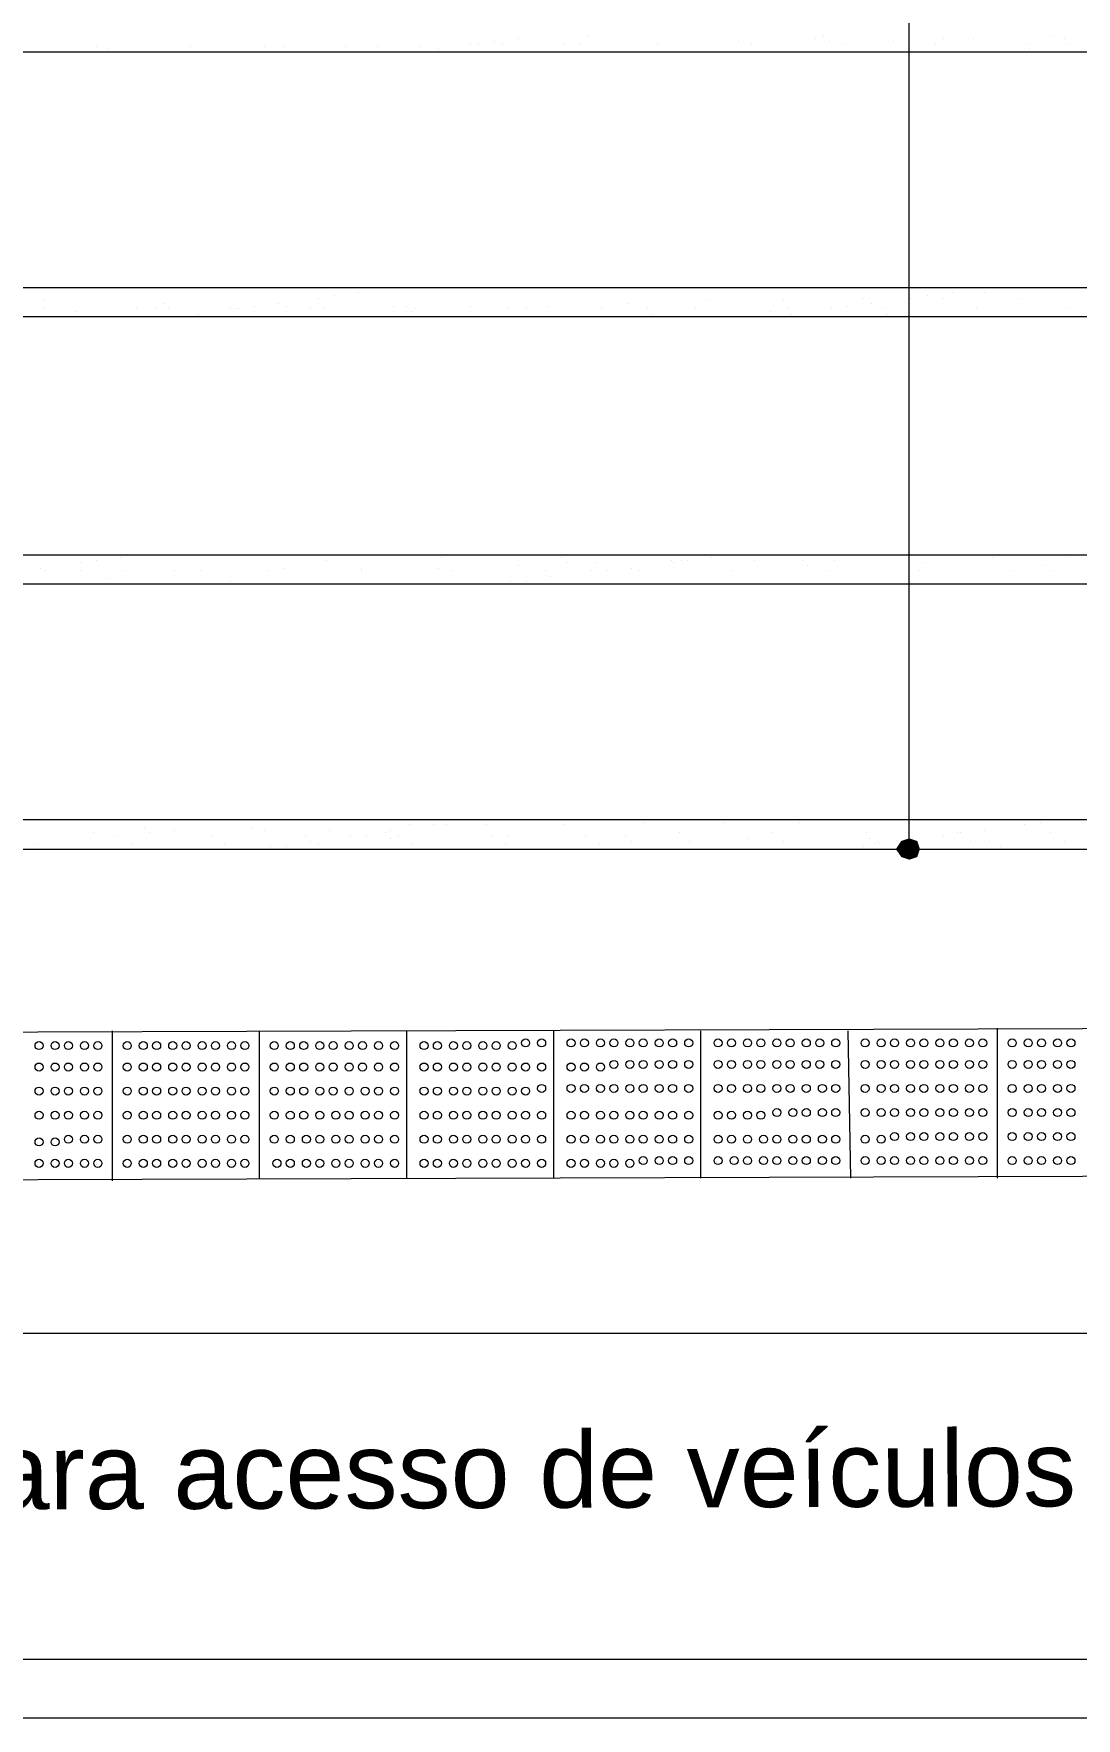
# Model space of a CAD drawing. Header units: millimetres. Extents: x 21 to 236, y 15 to 64.
# Drawn here: x 45.724 to 47.491, y 25.488 to 28.343 of the extents above; entities that cross this region are included whole.
import ezdxf

# ---------------------------------------------------------------- set-up
doc = ezdxf.new("R2010")
doc.units = ezdxf.units.MM
for name, color, linetype in [('PDF_0', 210, 'Continuous'), ('PDF_Calçada', 210, 'Continuous'), ('PDF_Cota', 90, 'Continuous'), ('PDF_Sinalização', 1, 'Continuous'), ('PDF_Text', 70, 'Continuous')]:
    doc.layers.add(name, color=color, linetype=linetype)
doc.layers.add('PDF_Grama', color=7, linetype='Continuous', true_color=0x397200)
doc.styles.add('PDF Arial', font='arial.ttf')

msp = doc.modelspace()

# ---------------------------------------------------------------- linework, layer by layer
at = {"layer": 'PDF_0', "lineweight": 0}
msp.add_lwpolyline([(47.2079, 26.9796), (47.2079, 27.0023)], dxfattribs=at)
at = {"layer": 'PDF_0', "transparency": 33554559}
for points in [[(47.2079, 26.9796), (47.2079, 26.9615), (47.1943, 26.9751)], [(47.2215, 26.9751), (47.2079, 26.9796), (47.2079, 26.9615)], [(47.2079, 26.9615), (47.1943, 26.9751), (47.1852, 26.9615)], [(47.1852, 26.9615), (47.1943, 26.9479), (47.2079, 26.9615)], [(47.1943, 26.9479), (47.2079, 26.9615), (47.2079, 26.9434)], [(47.2079, 26.9615), (47.226, 26.9615), (47.2215, 26.9751)], [(47.2079, 26.9434), (47.2215, 26.9479), (47.2079, 26.9615)], [(47.2215, 26.9479), (47.2079, 26.9615), (47.226, 26.9615)]]:
    msp.add_solid(points, dxfattribs=at)
at = {"layer": 'PDF_Calçada', "lineweight": 0}
msp.add_lwpolyline([(43.7089, 25.4885), (43.7089, 26.1411), (47.6611, 26.1411), (47.6611, 25.4885)], dxfattribs=at)
at = {"layer": 'PDF_Cota', "lineweight": 0}
for points in [[(47.2079, 27.0023), (47.2079, 30.5512)], [(38.7187, 26.9615), (48.477, 26.9615)], [(47.0764, 26.9615), (47.3076, 26.9615)], [(48.6039, 25.5882), (38.6009, 25.5882)], [(48.6039, 25.4885), (38.6009, 25.4885)]]:
    msp.add_lwpolyline(points, dxfattribs=at)
for points in [[(43.7089, 27.9133), (47.6611, 27.9133), (47.6611, 28.3121), (43.7089, 28.3121)], [(43.7089, 27.4601), (47.6611, 27.4601), (47.6611, 27.8634), (43.7089, 27.8634)], [(43.7089, 27.0113), (47.6611, 27.0113), (47.6611, 27.4102), (43.7089, 27.4102)]]:
    msp.add_lwpolyline(points, close=True, dxfattribs=at)
at = {"layer": 'PDF_Grama', "lineweight": 20}
for points in [[(45.83, 28.3212), (45.83, 28.3212)], [(45.9887, 28.3212), (45.9887, 28.3212)], [(46.1156, 28.3212), (46.1156, 28.3212)], [(46.1473, 28.3212), (46.1473, 28.3212)], [(46.2516, 28.3212), (46.2516, 28.3212)], [(46.3059, 28.3212), (46.3059, 28.3212)], [(46.3785, 28.3212), (46.3785, 28.3212)], [(46.4646, 28.3257), (46.4646, 28.3257)], [(46.4782, 28.3257), (46.4782, 28.3257)], [(46.5054, 28.3303), (46.5054, 28.3303)], [(46.519, 28.3257), (46.519, 28.3257)], [(46.5462, 28.3348), (46.5462, 28.3348)], [(46.6232, 28.3257), (46.6232, 28.3257)], [(46.6504, 28.3257), (46.6504, 28.3257)], [(46.664, 28.3393), (46.664, 28.3393)], [(46.7818, 28.3257), (46.7818, 28.3257)], [(46.7818, 28.3257), (46.7818, 28.3257)], [(46.9178, 28.3303), (46.9178, 28.3303)], [(46.9405, 28.3257), (46.9405, 28.3257)], [(47.0493, 28.3348), (47.0493, 28.3348)], [(47.0629, 28.3393), (47.0629, 28.3393)], [(47.0719, 28.3303), (47.0719, 28.3303)], [(47.0946, 28.3257), (47.0946, 28.3257)], [(47.1807, 28.3303), (47.1807, 28.3303)], [(47.2532, 28.3257), (47.2532, 28.3257)], [(47.2668, 28.3348), (47.2668, 28.3348)], [(47.3167, 28.3348), (47.3167, 28.3348)], [(47.4118, 28.3257), (47.4118, 28.3257)], [(47.4526, 28.3393), (47.4526, 28.3393)], [(47.4708, 28.3348), (47.4708, 28.3348)], [(47.4798, 28.3257), (47.4798, 28.3257)], [(47.4798, 28.3257), (47.4798, 28.3257)], [(45.8482, 28.3167), (45.8482, 28.3167)], [(45.9796, 28.3121), (45.9796, 28.3121)], [(46.4102, 28.3167), (46.4102, 28.3167)], [(47.3711, 28.3121), (47.3711, 28.3121)], [(47.4118, 28.3167), (47.4118, 28.3167)], [(45.7394, 27.8906), (45.7394, 27.8906)], [(46.2062, 27.8952), (46.2062, 27.8952)], [(46.2334, 27.8997), (46.2334, 27.8997)], [(46.2742, 27.9042), (46.2742, 27.9042)], [(46.8634, 27.8906), (46.8634, 27.8906)], [(46.9269, 27.9133), (46.9269, 27.9133)], [(46.9949, 27.8906), (46.9949, 27.8906)], [(47.1308, 27.8952), (47.1308, 27.8952)], [(47.2124, 27.8952), (47.2124, 27.8952)], [(47.2396, 27.8997), (47.2396, 27.8997)], [(47.2668, 27.8952), (47.2668, 27.8952)], [(47.2804, 27.9042), (47.2804, 27.9042)], [(47.3348, 27.9042), (47.3348, 27.9042)], [(47.3937, 27.8952), (47.3937, 27.8952)], [(45.7394, 27.877), (45.7394, 27.877)], [(45.7621, 27.8634), (45.7621, 27.8634)], [(45.7938, 27.8725), (45.7938, 27.8725)], [(45.898, 27.877), (45.898, 27.877)], [(45.9162, 27.8634), (45.9162, 27.8634)], [(45.9298, 27.877), (45.9298, 27.877)], [(45.9433, 27.8861), (45.9433, 27.8861)], [(45.9524, 27.877), (45.9524, 27.877)], [(45.9615, 27.8634), (45.9615, 27.8634)], [(46.0023, 27.868), (46.0023, 27.868)], [(46.0567, 27.877), (46.0567, 27.877)], [(46.0657, 27.877), (46.0657, 27.877)], [(46.0703, 27.877), (46.0703, 27.877)], [(46.0748, 27.8634), (46.0748, 27.8634)], [(46.0975, 27.8816), (46.0975, 27.8816)], [(46.1382, 27.8861), (46.1382, 27.8861)], [(46.1518, 27.8816), (46.1518, 27.8816)], [(46.1926, 27.877), (46.1926, 27.877)], [(46.2153, 27.877), (46.2153, 27.877)], [(46.2334, 27.8634), (46.2334, 27.8634)], [(46.3331, 27.8816), (46.3331, 27.8816)], [(46.3558, 27.8816), (46.3558, 27.8816)], [(46.3649, 27.8725), (46.3649, 27.8725)], [(46.3694, 27.877), (46.3694, 27.877)], [(46.3921, 27.8634), (46.3921, 27.8634)], [(46.4646, 27.8816), (46.4646, 27.8816)], [(46.528, 27.877), (46.528, 27.877)], [(46.5507, 27.8634), (46.5507, 27.8634)], [(46.5598, 27.877), (46.5598, 27.877)], [(46.596, 27.8816), (46.596, 27.8816)], [(46.6867, 27.877), (46.6867, 27.877)], [(46.7093, 27.8634), (46.7093, 27.8634)], [(46.732, 27.8861), (46.732, 27.8861)], [(46.7637, 27.877), (46.7637, 27.877)], [(46.7728, 27.868), (46.7728, 27.868)], [(46.8453, 27.877), (46.8453, 27.877)], [(46.868, 27.8634), (46.868, 27.8634)], [(46.9631, 27.8634), (46.9631, 27.8634)], [(46.9722, 27.8725), (46.9722, 27.8725)], [(47.0039, 27.877), (47.0039, 27.877)], [(47.0085, 27.868), (47.0085, 27.868)], [(47.0266, 27.8634), (47.0266, 27.8634)], [(47.0764, 27.877), (47.0764, 27.877)], [(47.1036, 27.8816), (47.1036, 27.8816)], [(47.1444, 27.8861), (47.1444, 27.8861)], [(47.1626, 27.877), (47.1626, 27.877)], [(47.1716, 27.868), (47.1716, 27.868)], [(47.1852, 27.8634), (47.1852, 27.8634)], [(47.3212, 27.877), (47.3212, 27.877)], [(47.3439, 27.8634), (47.3439, 27.8634)], [(47.3801, 27.8634), (47.3801, 27.8634)], [(47.4798, 27.877), (47.4798, 27.877)], [(45.7349, 27.4374), (45.7349, 27.4374)], [(45.8028, 27.4465), (45.8028, 27.4465)], [(45.8074, 27.4601), (45.8074, 27.4601)], [(45.83, 27.451), (45.83, 27.451)], [(45.8708, 27.4555), (45.8708, 27.4555)], [(46.1473, 27.4374), (46.1473, 27.4374)], [(46.2108, 27.4601), (46.2108, 27.4601)], [(46.2198, 27.451), (46.2198, 27.451)], [(46.2787, 27.4374), (46.2787, 27.4374)], [(46.4102, 27.4374), (46.4102, 27.4374)], [(46.4147, 27.4555), (46.4147, 27.4555)], [(46.5462, 27.4419), (46.5462, 27.4419)], [(46.6187, 27.4555), (46.6187, 27.4555)], [(46.6277, 27.4465), (46.6277, 27.4465)], [(46.6776, 27.4465), (46.6776, 27.4465)], [(46.7365, 27.4374), (46.7365, 27.4374)], [(46.8045, 27.451), (46.8045, 27.451)], [(46.809, 27.4465), (46.809, 27.4465)], [(46.8226, 27.451), (46.8226, 27.451)], [(46.8317, 27.451), (46.8317, 27.451)], [(46.8725, 27.4555), (46.8725, 27.4555)], [(46.945, 27.451), (46.945, 27.451)], [(47.0266, 27.451), (47.0266, 27.451)], [(47.0357, 27.4419), (47.0357, 27.4419)], [(47.081, 27.451), (47.081, 27.451)], [(47.2079, 27.451), (47.2079, 27.451)], [(47.2351, 27.4465), (47.2351, 27.4465)], [(47.3484, 27.4555), (47.3484, 27.4555)], [(47.439, 27.4419), (47.439, 27.4419)], [(47.4798, 27.4555), (47.4798, 27.4555)], [(45.7439, 27.4329), (45.7439, 27.4329)], [(45.8028, 27.4329), (45.8028, 27.4329)], [(45.8527, 27.4193), (45.8527, 27.4193)], [(45.8799, 27.4329), (45.8799, 27.4329)], [(45.9615, 27.4329), (45.9615, 27.4329)], [(46.0068, 27.4329), (46.0068, 27.4329)], [(46.0567, 27.4147), (46.0567, 27.4147)], [(46.1201, 27.4329), (46.1201, 27.4329)], [(46.2606, 27.4102), (46.2606, 27.4102)], [(46.2787, 27.4329), (46.2787, 27.4329)], [(46.4328, 27.4329), (46.4328, 27.4329)], [(46.5326, 27.4147), (46.5326, 27.4147)], [(46.5598, 27.4147), (46.5598, 27.4147)], [(46.5915, 27.4329), (46.5915, 27.4329)], [(46.6005, 27.4238), (46.6005, 27.4238)], [(46.6685, 27.4329), (46.6685, 27.4329)], [(46.6957, 27.4329), (46.6957, 27.4329)], [(46.7501, 27.4329), (46.7501, 27.4329)], [(46.9087, 27.4329), (46.9087, 27.4329)], [(47.0674, 27.4329), (47.0674, 27.4329)], [(47.226, 27.4329), (47.226, 27.4329)], [(47.3847, 27.4329), (47.3847, 27.4329)], [(47.4481, 27.4329), (47.4481, 27.4329)], [(46.4691, 27.0113), (46.4691, 27.0113)], [(46.7592, 27.0068), (46.7592, 27.0068)], [(46.8952, 27.0068), (46.8952, 27.0068)], [(47.0221, 27.0068), (47.0221, 27.0068)], [(47.43, 27.0068), (47.43, 27.0068)], [(47.4708, 27.0113), (47.4708, 27.0113)], [(45.8255, 26.9887), (45.8255, 26.9887)], [(45.8663, 26.9842), (45.8663, 26.9842)], [(45.9116, 26.9977), (45.9116, 26.9977)], [(45.9207, 26.9887), (45.9207, 26.9887)], [(45.9615, 26.9932), (45.9615, 26.9932)], [(46.0249, 26.9842), (46.0249, 26.9842)], [(46.0929, 26.9977), (46.0929, 26.9977)], [(46.1156, 26.9932), (46.1156, 26.9932)], [(46.1836, 26.9842), (46.1836, 26.9842)], [(46.2244, 26.9932), (46.2244, 26.9932)], [(46.2606, 26.9842), (46.2606, 26.9842)], [(46.2878, 26.9842), (46.2878, 26.9842)], [(46.3195, 26.9887), (46.3195, 26.9887)], [(46.3286, 26.9932), (46.3286, 26.9932)], [(46.3286, 26.9796), (46.3286, 26.9796)], [(46.3422, 26.9842), (46.3422, 26.9842)], [(46.3603, 27.0023), (46.3603, 27.0023)], [(46.4011, 27.0023), (46.4011, 27.0023)], [(46.4238, 27.0023), (46.4238, 27.0023)], [(46.4918, 27.0023), (46.4918, 27.0023)], [(46.5008, 26.9842), (46.5008, 26.9842)], [(46.528, 26.9842), (46.528, 26.9842)], [(46.6232, 27.0023), (46.6232, 27.0023)], [(46.6595, 26.9842), (46.6595, 26.9842)], [(46.7275, 26.9842), (46.7275, 26.9842)], [(46.8181, 26.9887), (46.8181, 26.9887)], [(46.9359, 26.9796), (46.9359, 26.9796)], [(46.9767, 26.9887), (46.9767, 26.9887)], [(47.1354, 26.9887), (47.1354, 26.9887)], [(47.1399, 26.9796), (47.1399, 26.9796)], [(47.2668, 26.9842), (47.2668, 26.9842)], [(47.2895, 26.9887), (47.2895, 26.9887)], [(47.294, 26.9887), (47.294, 26.9887)], [(47.3348, 26.9932), (47.3348, 26.9932)], [(47.4028, 27.0023), (47.4028, 27.0023)], [(47.4481, 26.9887), (47.4481, 26.9887)], [(45.7303, 26.9706), (45.7303, 26.9706)], [(45.889, 26.9706), (45.889, 26.9706)], [(46.0476, 26.9706), (46.0476, 26.9706)], [(46.1246, 26.966), (46.1246, 26.966)], [(46.1518, 26.966), (46.1518, 26.966)], [(46.1926, 26.9751), (46.1926, 26.9751)], [(46.2062, 26.9706), (46.2062, 26.9706)], [(46.3649, 26.9706), (46.3649, 26.9706)], [(46.5235, 26.9706), (46.5235, 26.9706)], [(46.6821, 26.9706), (46.6821, 26.9706)], [(46.7365, 26.9751), (46.7365, 26.9751)], [(46.8362, 26.9751), (46.8362, 26.9751)], [(46.9949, 26.9751), (46.9949, 26.9751)], [(47.0946, 26.9615), (47.0946, 26.9615)], [(47.1308, 26.966), (47.1308, 26.966)], [(47.149, 26.9706), (47.149, 26.9706)], [(47.1535, 26.9751), (47.1535, 26.9751)], [(47.158, 26.9706), (47.158, 26.9706)], [(47.1988, 26.9751), (47.1988, 26.9751)], [(47.3121, 26.9751), (47.3121, 26.9751)], [(47.3439, 26.9751), (47.3439, 26.9751)], [(47.362, 26.966), (47.362, 26.966)], [(47.4708, 26.9751), (47.4708, 26.9751)]]:
    msp.add_lwpolyline(points, dxfattribs=at)
at = {"layer": 'PDF_Sinalização', "lineweight": 9}
msp.add_lwpolyline([(47.856, 26.6578), (43.6046, 26.6442), (43.6046, 26.3949), (47.856, 26.4085)], close=True, dxfattribs=at)
for points in [[(45.8572, 26.3995), (45.8572, 26.6533)], [(46.1065, 26.404), (46.1065, 26.6533)], [(46.3558, 26.6533), (46.3558, 26.404)], [(46.6051, 26.404), (46.6051, 26.6533)], [(46.8544, 26.404), (46.8544, 26.6533)], [(47.1036, 26.6533), (47.1082, 26.404)], [(47.3575, 26.404), (47.3575, 26.6578)], [(45.7303, 26.6261), (45.7303, 26.6261)], [(45.7575, 26.6261), (45.7575, 26.6261)], [(45.7802, 26.6261), (45.7802, 26.6261)], [(45.8074, 26.6261), (45.8074, 26.6261)], [(45.83, 26.6261), (45.83, 26.6261)], [(45.8799, 26.6261), (45.8799, 26.6261)], [(45.9071, 26.6261), (45.9071, 26.6261)], [(45.9298, 26.6261), (45.9298, 26.6261)], [(45.9569, 26.6261), (45.9569, 26.6261)], [(45.9796, 26.6261), (45.9796, 26.6261)], [(46.0068, 26.6261), (46.0068, 26.6261)], [(46.0295, 26.6261), (46.0295, 26.6261)], [(46.0567, 26.6261), (46.0567, 26.6261)], [(46.0793, 26.6261), (46.0793, 26.6261)], [(46.1292, 26.6261), (46.1292, 26.6261)], [(46.1564, 26.6261), (46.1564, 26.6261)], [(46.179, 26.6261), (46.179, 26.6261)], [(46.2062, 26.6261), (46.2062, 26.6261)], [(46.2289, 26.6261), (46.2289, 26.6261)], [(46.2561, 26.6261), (46.2561, 26.6261)], [(46.2787, 26.6261), (46.2787, 26.6261)], [(46.3059, 26.6261), (46.3059, 26.6261)], [(46.3331, 26.6261), (46.3331, 26.6261)], [(46.383, 26.6261), (46.383, 26.6261)], [(46.4057, 26.6261), (46.4057, 26.6261)], [(46.4328, 26.6261), (46.4328, 26.6261)], [(46.4555, 26.6261), (46.4555, 26.6261)], [(46.4827, 26.6261), (46.4827, 26.6261)], [(46.5054, 26.6261), (46.5054, 26.6261)], [(46.5326, 26.6261), (46.5326, 26.6261)], [(46.5552, 26.6306), (46.5552, 26.6306)], [(46.5824, 26.6306), (46.5824, 26.6306)], [(46.6323, 26.6306), (46.6323, 26.6306)], [(46.6549, 26.6306), (46.6549, 26.6306)], [(46.6821, 26.6306), (46.6821, 26.6306)], [(46.7048, 26.6306), (46.7048, 26.6306)], [(46.732, 26.6306), (46.732, 26.6306)], [(46.7546, 26.6306), (46.7546, 26.6306)], [(46.7818, 26.6306), (46.7818, 26.6306)], [(46.8045, 26.6306), (46.8045, 26.6306)], [(46.8317, 26.6306), (46.8317, 26.6306)], [(46.8816, 26.6306), (46.8816, 26.6306)], [(46.9042, 26.6306), (46.9042, 26.6306)], [(46.9314, 26.6306), (46.9314, 26.6306)], [(46.9541, 26.6306), (46.9541, 26.6306)], [(46.9813, 26.6306), (46.9813, 26.6306)], [(47.0039, 26.6306), (47.0039, 26.6306)], [(47.0311, 26.6306), (47.0311, 26.6306)], [(47.0538, 26.6306), (47.0538, 26.6306)], [(47.081, 26.6306), (47.081, 26.6306)], [(47.1308, 26.6306), (47.1308, 26.6306)], [(47.158, 26.6306), (47.158, 26.6306)], [(47.1807, 26.6306), (47.1807, 26.6306)], [(47.2079, 26.6306), (47.2079, 26.6306)], [(47.2306, 26.6306), (47.2306, 26.6306)], [(47.2577, 26.6306), (47.2577, 26.6306)], [(47.2804, 26.6306), (47.2804, 26.6306)], [(47.3076, 26.6306), (47.3076, 26.6306)], [(47.3303, 26.6306), (47.3303, 26.6306)], [(47.3801, 26.6306), (47.3801, 26.6306)], [(47.4073, 26.6306), (47.4073, 26.6306)], [(47.43, 26.6306), (47.43, 26.6306)], [(47.4572, 26.6306), (47.4572, 26.6306)], [(47.4798, 26.6306), (47.4798, 26.6306)], [(45.7303, 26.5898), (45.7303, 26.5898)], [(45.7575, 26.5898), (45.7575, 26.5898)], [(45.7802, 26.5898), (45.7802, 26.5898)], [(45.8074, 26.5898), (45.8074, 26.5898)], [(45.83, 26.5898), (45.83, 26.5898)], [(45.8799, 26.5898), (45.8799, 26.5898)], [(45.9071, 26.5898), (45.9071, 26.5898)], [(45.9298, 26.5898), (45.9298, 26.5898)], [(45.9569, 26.5898), (45.9569, 26.5898)], [(45.9796, 26.5898), (45.9796, 26.5898)], [(46.0068, 26.5898), (46.0068, 26.5898)], [(46.0295, 26.5898), (46.0295, 26.5898)], [(46.0567, 26.5898), (46.0567, 26.5898)], [(46.0793, 26.5898), (46.0793, 26.5898)], [(46.1292, 26.5898), (46.1292, 26.5898)], [(46.1564, 26.5898), (46.1564, 26.5898)], [(46.179, 26.5898), (46.179, 26.5898)], [(46.2062, 26.5898), (46.2062, 26.5898)], [(46.2289, 26.5898), (46.2289, 26.5898)], [(46.2561, 26.5898), (46.2561, 26.5898)], [(46.2787, 26.5898), (46.2787, 26.5898)], [(46.3059, 26.5898), (46.3059, 26.5898)], [(46.3331, 26.5898), (46.3331, 26.5898)], [(46.383, 26.5898), (46.383, 26.5898)], [(46.4057, 26.5898), (46.4057, 26.5898)], [(46.4328, 26.5898), (46.4328, 26.5898)], [(46.4555, 26.5898), (46.4555, 26.5898)], [(46.4827, 26.5898), (46.4827, 26.5898)], [(46.5054, 26.5898), (46.5054, 26.5898)], [(46.5326, 26.5898), (46.5326, 26.5898)], [(46.5552, 26.5898), (46.5552, 26.5898)], [(46.5824, 26.5898), (46.5824, 26.5898)], [(46.6323, 26.5898), (46.6323, 26.5898)], [(46.6549, 26.5898), (46.6549, 26.5898)], [(46.6821, 26.5898), (46.6821, 26.5898)], [(46.7048, 26.5944), (46.7048, 26.5944)], [(46.732, 26.5944), (46.732, 26.5944)], [(46.7546, 26.5944), (46.7546, 26.5944)], [(46.7818, 26.5944), (46.7818, 26.5944)], [(46.8045, 26.5944), (46.8045, 26.5944)], [(46.8317, 26.5944), (46.8317, 26.5944)], [(46.8816, 26.5944), (46.8816, 26.5944)], [(46.9042, 26.5944), (46.9042, 26.5944)], [(46.9314, 26.5944), (46.9314, 26.5944)], [(46.9541, 26.5944), (46.9541, 26.5944)], [(46.9813, 26.5944), (46.9813, 26.5944)], [(47.0039, 26.5944), (47.0039, 26.5944)], [(47.0311, 26.5944), (47.0311, 26.5944)], [(47.0538, 26.5944), (47.0538, 26.5944)], [(47.081, 26.5944), (47.081, 26.5944)], [(47.1308, 26.5944), (47.1308, 26.5944)], [(47.158, 26.5944), (47.158, 26.5944)], [(47.1807, 26.5944), (47.1807, 26.5944)], [(47.2079, 26.5944), (47.2079, 26.5944)], [(47.2306, 26.5944), (47.2306, 26.5944)], [(47.2577, 26.5944), (47.2577, 26.5944)], [(47.2804, 26.5944), (47.2804, 26.5944)], [(47.3076, 26.5944), (47.3076, 26.5944)], [(47.3303, 26.5944), (47.3303, 26.5944)], [(47.3801, 26.5944), (47.3801, 26.5944)], [(47.4073, 26.5944), (47.4073, 26.5944)], [(47.43, 26.5944), (47.43, 26.5944)], [(47.4572, 26.5944), (47.4572, 26.5944)], [(47.4798, 26.5944), (47.4798, 26.5944)], [(45.7303, 26.549), (45.7303, 26.549)], [(45.7575, 26.549), (45.7575, 26.549)], [(45.7802, 26.549), (45.7802, 26.549)], [(45.8074, 26.549), (45.8074, 26.549)], [(45.83, 26.549), (45.83, 26.549)], [(45.8799, 26.549), (45.8799, 26.549)], [(45.9071, 26.549), (45.9071, 26.549)], [(45.9298, 26.549), (45.9298, 26.549)], [(45.9569, 26.549), (45.9569, 26.549)], [(45.9796, 26.549), (45.9796, 26.549)], [(46.0068, 26.549), (46.0068, 26.549)], [(46.0295, 26.549), (46.0295, 26.549)], [(46.0567, 26.549), (46.0567, 26.549)], [(46.0793, 26.549), (46.0793, 26.549)], [(46.1292, 26.549), (46.1292, 26.549)], [(46.1564, 26.549), (46.1564, 26.549)], [(46.179, 26.549), (46.179, 26.549)], [(46.2062, 26.549), (46.2062, 26.549)], [(46.2289, 26.549), (46.2289, 26.549)], [(46.2561, 26.549), (46.2561, 26.549)], [(46.2833, 26.549), (46.2833, 26.549)], [(46.3059, 26.549), (46.3059, 26.549)], [(46.3331, 26.549), (46.3331, 26.549)], [(46.383, 26.549), (46.383, 26.549)], [(46.4057, 26.549), (46.4057, 26.549)], [(46.4328, 26.549), (46.4328, 26.549)], [(46.4555, 26.549), (46.4555, 26.549)], [(46.4827, 26.549), (46.4827, 26.549)], [(46.5054, 26.549), (46.5054, 26.549)], [(46.5326, 26.549), (46.5326, 26.549)], [(46.5552, 26.549), (46.5552, 26.549)], [(46.5824, 26.5536), (46.5824, 26.5536)], [(46.6323, 26.5536), (46.6323, 26.5536)], [(46.6549, 26.5536), (46.6549, 26.5536)], [(46.6821, 26.5536), (46.6821, 26.5536)], [(46.7048, 26.5536), (46.7048, 26.5536)], [(46.732, 26.5536), (46.732, 26.5536)], [(46.7546, 26.5536), (46.7546, 26.5536)], [(46.7818, 26.5536), (46.7818, 26.5536)], [(46.8045, 26.5536), (46.8045, 26.5536)], [(46.8317, 26.5536), (46.8317, 26.5536)], [(46.8816, 26.5536), (46.8816, 26.5536)], [(46.9042, 26.5536), (46.9042, 26.5536)], [(46.9314, 26.5536), (46.9314, 26.5536)], [(46.9541, 26.5536), (46.9541, 26.5536)], [(46.9813, 26.5536), (46.9813, 26.5536)], [(47.0039, 26.5536), (47.0039, 26.5536)], [(47.0311, 26.5536), (47.0311, 26.5536)], [(47.0583, 26.5536), (47.0583, 26.5536)], [(47.081, 26.5536), (47.081, 26.5536)], [(47.1308, 26.5536), (47.1308, 26.5536)], [(47.158, 26.5536), (47.158, 26.5536)], [(47.1807, 26.5536), (47.1807, 26.5536)], [(47.2079, 26.5536), (47.2079, 26.5536)], [(47.2306, 26.5536), (47.2306, 26.5536)], [(47.2577, 26.5536), (47.2577, 26.5536)], [(47.2804, 26.5536), (47.2804, 26.5536)], [(47.3076, 26.5536), (47.3076, 26.5536)], [(47.3303, 26.5536), (47.3303, 26.5536)], [(47.3801, 26.5536), (47.3801, 26.5536)], [(47.4073, 26.5536), (47.4073, 26.5536)], [(47.43, 26.5536), (47.43, 26.5536)], [(47.4572, 26.5536), (47.4572, 26.5536)], [(47.4798, 26.5536), (47.4798, 26.5536)], [(45.7303, 26.5082), (45.7303, 26.5082)], [(45.7575, 26.5082), (45.7575, 26.5082)], [(45.7802, 26.5082), (45.7802, 26.5082)], [(45.8074, 26.5082), (45.8074, 26.5082)], [(45.83, 26.5082), (45.83, 26.5082)], [(45.8799, 26.5082), (45.8799, 26.5082)], [(45.9071, 26.5082), (45.9071, 26.5082)], [(45.9298, 26.5082), (45.9298, 26.5082)], [(45.9569, 26.5082), (45.9569, 26.5082)], [(45.9796, 26.5082), (45.9796, 26.5082)], [(46.0068, 26.5082), (46.0068, 26.5082)], [(46.0295, 26.5082), (46.0295, 26.5082)], [(46.0567, 26.5082), (46.0567, 26.5082)], [(46.0793, 26.5082), (46.0793, 26.5082)], [(46.1292, 26.5082), (46.1292, 26.5082)], [(46.1564, 26.5082), (46.1564, 26.5082)], [(46.179, 26.5082), (46.179, 26.5082)], [(46.2062, 26.5082), (46.2062, 26.5082)], [(46.2334, 26.5082), (46.2334, 26.5082)], [(46.2561, 26.5082), (46.2561, 26.5082)], [(46.2833, 26.5082), (46.2833, 26.5082)], [(46.3059, 26.5082), (46.3059, 26.5082)], [(46.3331, 26.5082), (46.3331, 26.5082)], [(46.383, 26.5082), (46.383, 26.5082)], [(46.4057, 26.5082), (46.4057, 26.5082)], [(46.4328, 26.5082), (46.4328, 26.5082)], [(46.4555, 26.5082), (46.4555, 26.5082)], [(46.4827, 26.5082), (46.4827, 26.5082)], [(46.5054, 26.5082), (46.5054, 26.5082)], [(46.5326, 26.5082), (46.5326, 26.5082)], [(46.5552, 26.5082), (46.5552, 26.5082)], [(46.5824, 26.5082), (46.5824, 26.5082)], [(46.6323, 26.5082), (46.6323, 26.5082)], [(46.6549, 26.5082), (46.6549, 26.5082)], [(46.6821, 26.5082), (46.6821, 26.5082)], [(46.7048, 26.5082), (46.7048, 26.5082)], [(46.732, 26.5082), (46.732, 26.5082)], [(46.7546, 26.5082), (46.7546, 26.5082)], [(46.7818, 26.5082), (46.7818, 26.5082)], [(46.8045, 26.5082), (46.8045, 26.5082)], [(46.8317, 26.5082), (46.8317, 26.5082)], [(46.8816, 26.5082), (46.8816, 26.5082)], [(46.9042, 26.5082), (46.9042, 26.5082)], [(46.9314, 26.5082), (46.9314, 26.5082)], [(46.9541, 26.5082), (46.9541, 26.5082)], [(46.9813, 26.5128), (46.9813, 26.5128)], [(47.0085, 26.5128), (47.0085, 26.5128)], [(47.0311, 26.5128), (47.0311, 26.5128)], [(47.0583, 26.5128), (47.0583, 26.5128)], [(47.081, 26.5128), (47.081, 26.5128)], [(47.1308, 26.5128), (47.1308, 26.5128)], [(47.158, 26.5128), (47.158, 26.5128)], [(47.1807, 26.5128), (47.1807, 26.5128)], [(47.2079, 26.5128), (47.2079, 26.5128)], [(47.2306, 26.5128), (47.2306, 26.5128)], [(47.2577, 26.5128), (47.2577, 26.5128)], [(47.2804, 26.5128), (47.2804, 26.5128)], [(47.3076, 26.5128), (47.3076, 26.5128)], [(47.3303, 26.5128), (47.3303, 26.5128)], [(47.3801, 26.5128), (47.3801, 26.5128)], [(47.4073, 26.5128), (47.4073, 26.5128)], [(47.43, 26.5128), (47.43, 26.5128)], [(47.4572, 26.5128), (47.4572, 26.5128)], [(47.4798, 26.5128), (47.4798, 26.5128)], [(45.7802, 26.4675), (45.7802, 26.4675)], [(45.8074, 26.4675), (45.8074, 26.4675)], [(45.83, 26.4675), (45.83, 26.4675)], [(45.8799, 26.4675), (45.8799, 26.4675)], [(45.9071, 26.4675), (45.9071, 26.4675)], [(45.9298, 26.4675), (45.9298, 26.4675)], [(45.9569, 26.4675), (45.9569, 26.4675)], [(45.9796, 26.4675), (45.9796, 26.4675)], [(46.0068, 26.4675), (46.0068, 26.4675)], [(46.0295, 26.4675), (46.0295, 26.4675)], [(46.0567, 26.4675), (46.0567, 26.4675)], [(46.0793, 26.4675), (46.0793, 26.4675)], [(46.1292, 26.4675), (46.1292, 26.4675)], [(46.1564, 26.4675), (46.1564, 26.4675)], [(46.1836, 26.4675), (46.1836, 26.4675)], [(46.2062, 26.4675), (46.2062, 26.4675)], [(46.2334, 26.4675), (46.2334, 26.4675)], [(46.2561, 26.4675), (46.2561, 26.4675)], [(46.2833, 26.4675), (46.2833, 26.4675)], [(46.3059, 26.4675), (46.3059, 26.4675)], [(46.3331, 26.4675), (46.3331, 26.4675)], [(46.383, 26.4675), (46.383, 26.4675)], [(46.4057, 26.4675), (46.4057, 26.4675)], [(46.4328, 26.4675), (46.4328, 26.4675)], [(46.4555, 26.4675), (46.4555, 26.4675)], [(46.4827, 26.4675), (46.4827, 26.4675)], [(46.5054, 26.4675), (46.5054, 26.4675)], [(46.5326, 26.4675), (46.5326, 26.4675)], [(46.5552, 26.4675), (46.5552, 26.4675)], [(46.5824, 26.4675), (46.5824, 26.4675)], [(46.6323, 26.4675), (46.6323, 26.4675)], [(46.6549, 26.4675), (46.6549, 26.4675)], [(46.6821, 26.4675), (46.6821, 26.4675)], [(46.7048, 26.4675), (46.7048, 26.4675)], [(46.732, 26.4675), (46.732, 26.4675)], [(46.7546, 26.4675), (46.7546, 26.4675)], [(46.7818, 26.4675), (46.7818, 26.4675)], [(46.8045, 26.4675), (46.8045, 26.4675)], [(46.8317, 26.4675), (46.8317, 26.4675)], [(46.8816, 26.4675), (46.8816, 26.4675)], [(46.9042, 26.4675), (46.9042, 26.4675)], [(46.9314, 26.4675), (46.9314, 26.4675)], [(46.9586, 26.4675), (46.9586, 26.4675)], [(46.9813, 26.4675), (46.9813, 26.4675)], [(47.0085, 26.4675), (47.0085, 26.4675)], [(47.0311, 26.4675), (47.0311, 26.4675)], [(47.0583, 26.4675), (47.0583, 26.4675)], [(47.081, 26.4675), (47.081, 26.4675)], [(47.1308, 26.4675), (47.1308, 26.4675)], [(47.158, 26.4675), (47.158, 26.4675)], [(47.1807, 26.472), (47.1807, 26.472)], [(47.2079, 26.472), (47.2079, 26.472)], [(47.2306, 26.472), (47.2306, 26.472)], [(47.2577, 26.472), (47.2577, 26.472)], [(47.2804, 26.472), (47.2804, 26.472)], [(47.3076, 26.472), (47.3076, 26.472)], [(47.3303, 26.472), (47.3303, 26.472)], [(47.3801, 26.472), (47.3801, 26.472)], [(47.4073, 26.472), (47.4073, 26.472)], [(47.43, 26.472), (47.43, 26.472)], [(47.4572, 26.472), (47.4572, 26.472)], [(47.4798, 26.472), (47.4798, 26.472)], [(45.7303, 26.4629), (45.7303, 26.4629)], [(45.7575, 26.4629), (45.7575, 26.4629)], [(45.7303, 26.4267), (45.7303, 26.4267)], [(45.7575, 26.4267), (45.7575, 26.4267)], [(45.7802, 26.4267), (45.7802, 26.4267)], [(45.8074, 26.4267), (45.8074, 26.4267)], [(45.83, 26.4267), (45.83, 26.4267)], [(45.8799, 26.4267), (45.8799, 26.4267)], [(45.9071, 26.4267), (45.9071, 26.4267)], [(45.9298, 26.4267), (45.9298, 26.4267)], [(45.9569, 26.4267), (45.9569, 26.4267)], [(45.9796, 26.4267), (45.9796, 26.4267)], [(46.0068, 26.4267), (46.0068, 26.4267)], [(46.0295, 26.4267), (46.0295, 26.4267)], [(46.0567, 26.4267), (46.0567, 26.4267)], [(46.0793, 26.4267), (46.0793, 26.4267)], [(46.1337, 26.4267), (46.1337, 26.4267)], [(46.1564, 26.4267), (46.1564, 26.4267)], [(46.1836, 26.4267), (46.1836, 26.4267)], [(46.2062, 26.4267), (46.2062, 26.4267)], [(46.2334, 26.4267), (46.2334, 26.4267)], [(46.2561, 26.4267), (46.2561, 26.4267)], [(46.2833, 26.4267), (46.2833, 26.4267)], [(46.3059, 26.4267), (46.3059, 26.4267)], [(46.3331, 26.4267), (46.3331, 26.4267)], [(46.383, 26.4267), (46.383, 26.4267)], [(46.4057, 26.4267), (46.4057, 26.4267)], [(46.4328, 26.4267), (46.4328, 26.4267)], [(46.4555, 26.4267), (46.4555, 26.4267)], [(46.4827, 26.4267), (46.4827, 26.4267)], [(46.5054, 26.4267), (46.5054, 26.4267)], [(46.5326, 26.4267), (46.5326, 26.4267)], [(46.5552, 26.4267), (46.5552, 26.4267)], [(46.5824, 26.4267), (46.5824, 26.4267)], [(46.6323, 26.4267), (46.6323, 26.4267)], [(46.6549, 26.4267), (46.6549, 26.4267)], [(46.6821, 26.4267), (46.6821, 26.4267)], [(46.7048, 26.4267), (46.7048, 26.4267)], [(46.732, 26.4267), (46.732, 26.4267)], [(46.7546, 26.4312), (46.7546, 26.4312)], [(46.7818, 26.4312), (46.7818, 26.4312)], [(46.8045, 26.4312), (46.8045, 26.4312)], [(46.8317, 26.4312), (46.8317, 26.4312)], [(46.8816, 26.4312), (46.8816, 26.4312)], [(46.9087, 26.4312), (46.9087, 26.4312)], [(46.9314, 26.4312), (46.9314, 26.4312)], [(46.9586, 26.4312), (46.9586, 26.4312)], [(46.9813, 26.4312), (46.9813, 26.4312)], [(47.0085, 26.4312), (47.0085, 26.4312)], [(47.0311, 26.4312), (47.0311, 26.4312)], [(47.0583, 26.4312), (47.0583, 26.4312)], [(47.081, 26.4312), (47.081, 26.4312)], [(47.1308, 26.4312), (47.1308, 26.4312)], [(47.158, 26.4312), (47.158, 26.4312)], [(47.1807, 26.4312), (47.1807, 26.4312)], [(47.2079, 26.4312), (47.2079, 26.4312)], [(47.2306, 26.4312), (47.2306, 26.4312)], [(47.2577, 26.4312), (47.2577, 26.4312)], [(47.2804, 26.4312), (47.2804, 26.4312)], [(47.3076, 26.4312), (47.3076, 26.4312)], [(47.3303, 26.4312), (47.3303, 26.4312)], [(47.3801, 26.4312), (47.3801, 26.4312)], [(47.4073, 26.4312), (47.4073, 26.4312)], [(47.43, 26.4312), (47.43, 26.4312)], [(47.4572, 26.4312), (47.4572, 26.4312)], [(47.4798, 26.4312), (47.4798, 26.4312)]]:
    msp.add_lwpolyline(points, dxfattribs=at)
for centre in [(45.7326, 26.6284), (45.7598, 26.6284), (45.7824, 26.6284), (45.8096, 26.6284), (45.8323, 26.6284), (45.8822, 26.6284), (45.9094, 26.6284), (45.932, 26.6284), (45.9592, 26.6284), (45.9819, 26.6284), (46.0091, 26.6284), (46.0317, 26.6284), (46.0589, 26.6284), (46.0816, 26.6284), (46.1314, 26.6284), (46.1586, 26.6284), (46.1813, 26.6284), (46.2085, 26.6284), (46.2312, 26.6284), (46.2584, 26.6284), (46.281, 26.6284), (46.3082, 26.6284), (46.3354, 26.6284), (46.3853, 26.6284), (46.4079, 26.6284), (46.4351, 26.6284), (46.4578, 26.6284), (46.485, 26.6284), (46.5076, 26.6284), (46.5348, 26.6284), (46.5575, 26.6329), (46.5847, 26.6329), (46.6345, 26.6329), (46.6572, 26.6329), (46.6844, 26.6329), (46.7071, 26.6329), (46.7343, 26.6329), (46.7569, 26.6329), (46.7841, 26.6329), (46.8068, 26.6329), (46.834, 26.6329), (46.8838, 26.6329), (46.9065, 26.6329), (46.9337, 26.6329), (46.9563, 26.6329), (46.9835, 26.6329), (47.0062, 26.6329), (47.0334, 26.6329), (47.0561, 26.6329), (47.0832, 26.6329), (47.1331, 26.6329), (47.1603, 26.6329), (47.183, 26.6329), (47.2102, 26.6329), (47.2328, 26.6329), (47.26, 26.6329), (47.2827, 26.6329), (47.3099, 26.6329), (47.3325, 26.6329), (47.3824, 26.6329), (47.4096, 26.6329), (47.4322, 26.6329), (47.4594, 26.6329), (47.4821, 26.6329), (45.7326, 26.5921), (45.7598, 26.5921), (45.7824, 26.5921), (45.8096, 26.5921), (45.8323, 26.5921), (45.8822, 26.5921), (45.9094, 26.5921), (45.932, 26.5921), (45.9592, 26.5921), (45.9819, 26.5921), (46.0091, 26.5921), (46.0317, 26.5921), (46.0589, 26.5921), (46.0816, 26.5921), (46.1314, 26.5921), (46.1586, 26.5921), (46.1813, 26.5921), (46.2085, 26.5921), (46.2312, 26.5921), (46.2584, 26.5921), (46.281, 26.5921), (46.3082, 26.5921), (46.3354, 26.5921), (46.3853, 26.5921), (46.4079, 26.5921), (46.4351, 26.5921), (46.4578, 26.5921), (46.485, 26.5921), (46.5076, 26.5921), (46.5348, 26.5921), (46.5575, 26.5921), (46.5847, 26.5921), (46.6345, 26.5921), (46.6572, 26.5921), (46.6844, 26.5921), (46.7071, 26.5966), (46.7343, 26.5966), (46.7569, 26.5966), (46.7841, 26.5966), (46.8068, 26.5966), (46.834, 26.5966), (46.8838, 26.5966), (46.9065, 26.5966), (46.9337, 26.5966), (46.9563, 26.5966), (46.9835, 26.5966), (47.0062, 26.5966), (47.0334, 26.5966), (47.0561, 26.5966), (47.0832, 26.5966), (47.1331, 26.5966), (47.1603, 26.5966), (47.183, 26.5966), (47.2102, 26.5966), (47.2328, 26.5966), (47.26, 26.5966), (47.2827, 26.5966), (47.3099, 26.5966), (47.3325, 26.5966), (47.3824, 26.5966), (47.4096, 26.5966), (47.4322, 26.5966), (47.4594, 26.5966), (47.4821, 26.5966), (45.7326, 26.5513), (45.7598, 26.5513), (45.7824, 26.5513), (45.8096, 26.5513), (45.8323, 26.5513), (45.8822, 26.5513), (45.9094, 26.5513), (45.932, 26.5513), (45.9592, 26.5513), (45.9819, 26.5513), (46.0091, 26.5513), (46.0317, 26.5513), (46.0589, 26.5513), (46.0816, 26.5513), (46.1314, 26.5513), (46.1586, 26.5513), (46.1813, 26.5513), (46.2085, 26.5513), (46.2312, 26.5513), (46.2584, 26.5513), (46.2855, 26.5513), (46.3082, 26.5513), (46.3354, 26.5513), (46.3853, 26.5513), (46.4079, 26.5513), (46.4351, 26.5513), (46.4578, 26.5513), (46.485, 26.5513), (46.5076, 26.5513), (46.5348, 26.5513), (46.5575, 26.5513), (46.5847, 26.5558), (46.6345, 26.5558), (46.6572, 26.5558), (46.6844, 26.5558), (46.7071, 26.5558), (46.7343, 26.5558), (46.7569, 26.5558), (46.7841, 26.5558), (46.8068, 26.5558), (46.834, 26.5558), (46.8838, 26.5558), (46.9065, 26.5558), (46.9337, 26.5558), (46.9563, 26.5558), (46.9835, 26.5558), (47.0062, 26.5558), (47.0334, 26.5558), (47.0606, 26.5558), (47.0832, 26.5558), (47.1331, 26.5558), (47.1603, 26.5558), (47.183, 26.5558), (47.2102, 26.5558), (47.2328, 26.5558), (47.26, 26.5558), (47.2827, 26.5558), (47.3099, 26.5558), (47.3325, 26.5558), (47.3824, 26.5558), (47.4096, 26.5558), (47.4322, 26.5558), (47.4594, 26.5558), (47.4821, 26.5558), (46.9835, 26.515), (47.0107, 26.515), (47.0334, 26.515), (47.0606, 26.515), (47.0832, 26.515), (47.1331, 26.515), (47.1603, 26.515), (47.183, 26.515), (47.2102, 26.515), (47.2328, 26.515), (47.26, 26.515), (47.2827, 26.515), (47.3099, 26.515), (47.3325, 26.515), (47.3824, 26.515), (47.4096, 26.515), (47.4322, 26.515), (47.4594, 26.515), (47.4821, 26.515), (45.7326, 26.5105), (45.7598, 26.5105), (45.7824, 26.5105), (45.8096, 26.5105), (45.8323, 26.5105), (45.8822, 26.5105), (45.9094, 26.5105), (45.932, 26.5105), (45.9592, 26.5105), (45.9819, 26.5105), (46.0091, 26.5105), (46.0317, 26.5105), (46.0589, 26.5105), (46.0816, 26.5105), (46.1314, 26.5105), (46.1586, 26.5105), (46.1813, 26.5105), (46.2085, 26.5105), (46.2357, 26.5105), (46.2584, 26.5105), (46.2855, 26.5105), (46.3082, 26.5105), (46.3354, 26.5105), (46.3853, 26.5105), (46.4079, 26.5105), (46.4351, 26.5105), (46.4578, 26.5105), (46.485, 26.5105), (46.5076, 26.5105), (46.5348, 26.5105), (46.5575, 26.5105), (46.5847, 26.5105), (46.6345, 26.5105), (46.6572, 26.5105), (46.6844, 26.5105), (46.7071, 26.5105), (46.7343, 26.5105), (46.7569, 26.5105), (46.7841, 26.5105), (46.8068, 26.5105), (46.834, 26.5105), (46.8838, 26.5105), (46.9065, 26.5105), (46.9337, 26.5105), (46.9563, 26.5105), (45.7326, 26.4652), (45.7598, 26.4652), (45.7824, 26.4697), (45.8096, 26.4697), (45.8323, 26.4697), (45.8822, 26.4697), (45.9094, 26.4697), (45.932, 26.4697), (45.9592, 26.4697), (45.9819, 26.4697), (46.0091, 26.4697), (46.0317, 26.4697), (46.0589, 26.4697), (46.0816, 26.4697), (46.1314, 26.4697), (46.1586, 26.4697), (46.1858, 26.4697), (46.2085, 26.4697), (46.2357, 26.4697), (46.2584, 26.4697), (46.2855, 26.4697), (46.3082, 26.4697), (46.3354, 26.4697), (46.3853, 26.4697), (46.4079, 26.4697), (46.4351, 26.4697), (46.4578, 26.4697), (46.485, 26.4697), (46.5076, 26.4697), (46.5348, 26.4697), (46.5575, 26.4697), (46.5847, 26.4697), (46.6345, 26.4697), (46.6572, 26.4697), (46.6844, 26.4697), (46.7071, 26.4697), (46.7343, 26.4697), (46.7569, 26.4697), (46.7841, 26.4697), (46.8068, 26.4697), (46.834, 26.4697), (46.8838, 26.4697), (46.9065, 26.4697), (46.9337, 26.4697), (46.9609, 26.4697), (46.9835, 26.4697), (47.0107, 26.4697), (47.0334, 26.4697), (47.0606, 26.4697), (47.0832, 26.4697), (47.1331, 26.4697), (47.1603, 26.4697), (47.183, 26.4743), (47.2102, 26.4743), (47.2328, 26.4743), (47.26, 26.4743), (47.2827, 26.4743), (47.3099, 26.4743), (47.3325, 26.4743), (47.3824, 26.4743), (47.4096, 26.4743), (47.4322, 26.4743), (47.4594, 26.4743), (47.4821, 26.4743), (45.7326, 26.4289), (45.7598, 26.4289), (45.7824, 26.4289), (45.8096, 26.4289), (45.8323, 26.4289), (45.8822, 26.4289), (45.9094, 26.4289), (45.932, 26.4289), (45.9592, 26.4289), (45.9819, 26.4289), (46.0091, 26.4289), (46.0317, 26.4289), (46.0589, 26.4289), (46.0816, 26.4289), (46.136, 26.4289), (46.1586, 26.4289), (46.1858, 26.4289), (46.2085, 26.4289), (46.2357, 26.4289), (46.2584, 26.4289), (46.2855, 26.4289), (46.3082, 26.4289), (46.3354, 26.4289), (46.3853, 26.4289), (46.4079, 26.4289), (46.4351, 26.4289), (46.4578, 26.4289), (46.485, 26.4289), (46.5076, 26.4289), (46.5348, 26.4289), (46.5575, 26.4289), (46.5847, 26.4289), (46.6345, 26.4289), (46.6572, 26.4289), (46.6844, 26.4289), (46.7071, 26.4289), (46.7343, 26.4289), (46.7569, 26.4335), (46.7841, 26.4335), (46.8068, 26.4335), (46.834, 26.4335), (46.8838, 26.4335), (46.911, 26.4335), (46.9337, 26.4335), (46.9609, 26.4335), (46.9835, 26.4335), (47.0107, 26.4335), (47.0334, 26.4335), (47.0606, 26.4335), (47.0832, 26.4335), (47.1331, 26.4335), (47.1603, 26.4335), (47.183, 26.4335), (47.2102, 26.4335), (47.2328, 26.4335), (47.26, 26.4335), (47.2827, 26.4335), (47.3099, 26.4335), (47.3325, 26.4335), (47.3824, 26.4335), (47.4096, 26.4335), (47.4322, 26.4335), (47.4594, 26.4335), (47.4821, 26.4335)]:
    msp.add_circle(centre, 0.0068, dxfattribs=at)

# ---------------------------------------------------------------- texts
at = {"layer": 'PDF_Text', "insert": (44.2801, 25.7995), "char_height": 0.128819, "attachment_point": 7, "rotation": 0.1702, "style": 'PDF Arial'}
msp.add_mtext('Guia rebaixada para acesso de veículos', dxfattribs=at)

doc.saveas('drawing.dxf')
